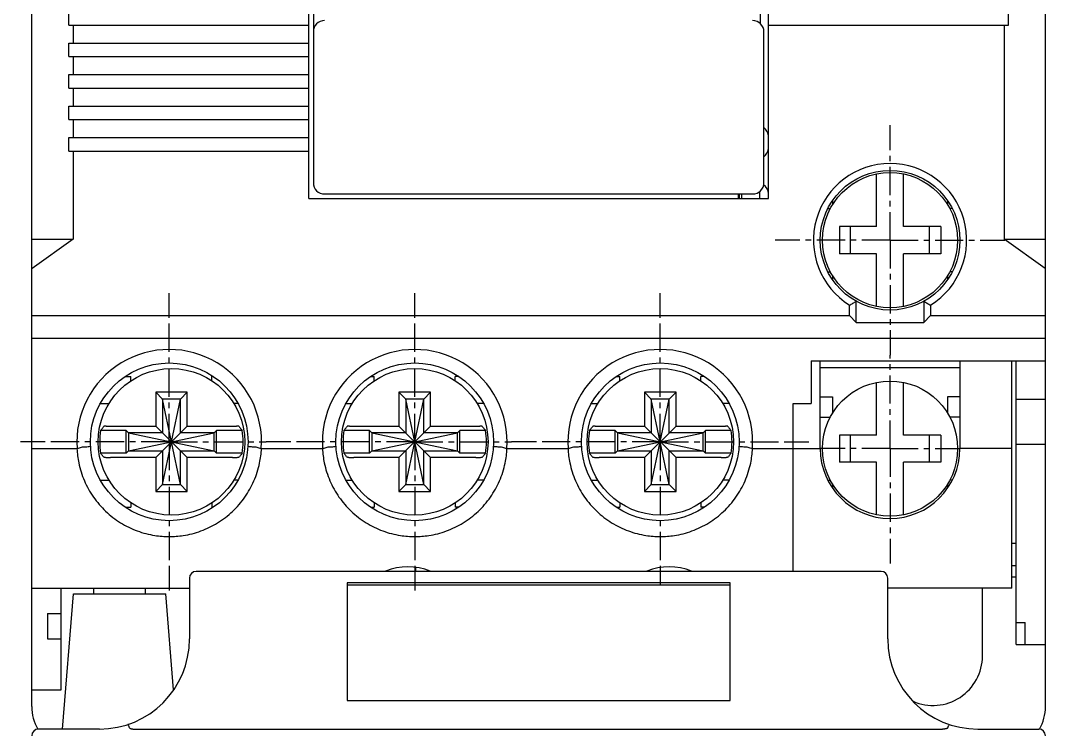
# Model space of a CAD drawing. Header units: inches. Extents: x 187 to 137830, y 99 to 66837.
# Drawn here: x 3537.33 to 3582.83, y 27186.97 to 27218.57 of the extents above; entities that cross this region are included whole.
import ezdxf

# ---------------------------------------------------------------- set-up
doc = ezdxf.new("R2010")
doc.units = ezdxf.units.IN
doc.header["$MEASUREMENT"] = 0
doc.linetypes.add('CENTER', pattern=[2, 1.25, -0.25, 0.25, -0.25])
doc.layers.add('DEFAULT_1', color=7, linetype='CENTER')

msp = doc.modelspace()

# ---------------------------------------------------------------- linework, layer by layer
at = {"color": 7, "linetype": 'Continuous'}
for p, q in [((3537.832, 27188.12), (3537.832, 27257.62)), ((3582.832, 27188.12), (3582.832, 27257.62)), ((3550.132, 27210.67), (3550.132, 27234.57)), ((3570.532, 27210.67), (3570.532, 27234.57)), ((3550.332, 27233.87), (3550.332, 27211.37)), ((3539.47, 27218.37), (3539.47, 27218.97)), ((3570.182, 27218.426), (3570.182, 27218.87)), ((3581.193, 27218.37), (3581.193, 27218.97)), ((3539.47, 27218.37), (3550.132, 27218.37)), ((3539.67, 27218.37), (3539.67, 27217.57)), ((3570.532, 27218.37), (3581.193, 27218.37)), ((3580.993, 27218.37), (3580.993, 27208.86)), ((3570.332, 27211.37), (3570.332, 27218.07)), ((3539.47, 27216.97), (3539.47, 27217.57)), ((3539.47, 27217.57), (3550.132, 27217.57)), ((3539.47, 27216.97), (3550.132, 27216.97)), ((3539.67, 27216.97), (3539.67, 27216.17)), ((3539.47, 27215.57), (3539.47, 27216.17)), ((3539.47, 27216.17), (3550.132, 27216.17)), ((3539.47, 27215.57), (3550.132, 27215.57)), ((3539.67, 27215.57), (3539.67, 27214.77)), ((3539.47, 27214.17), (3539.47, 27214.77)), ((3539.47, 27214.77), (3550.132, 27214.77)), ((3539.47, 27214.17), (3550.132, 27214.17)), ((3539.67, 27214.17), (3539.67, 27213.37)), ((3539.47, 27212.77), (3539.47, 27213.37)), ((3539.47, 27213.37), (3550.132, 27213.37)), ((3539.47, 27212.77), (3550.132, 27212.77)), ((3539.67, 27212.77), (3539.67, 27208.86)), ((3575.332, 27209.42), (3575.332, 27211.759)), ((3576.532, 27209.42), (3576.532, 27211.759)), ((3550.832, 27210.87), (3569.832, 27210.87)), ((3569.182, 27210.87), (3569.182, 27210.67)), ((3569.232, 27210.87), (3569.232, 27210.67)), ((3569.332, 27210.87), (3569.332, 27210.67)), ((3570.132, 27210.981), (3570.132, 27210.67)), ((3550.132, 27210.67), (3570.532, 27210.67)), ((3573.382, 27210.571), (3573.382, 27210.385)), ((3578.482, 27210.572), (3578.482, 27210.385)), ((3573.182, 27210.22), (3573.282, 27210.22)), ((3578.681, 27210.22), (3578.581, 27210.22)), ((3573.682, 27209.42), (3573.682, 27208.22)), ((3575.332, 27209.42), (3573.682, 27209.42)), ((3574.182, 27208.22), (3574.182, 27209.42)), ((3578.182, 27209.42), (3576.532, 27209.42)), ((3577.682, 27208.22), (3577.682, 27209.42)), ((3578.182, 27209.42), (3578.182, 27208.22)), ((3537.832, 27208.86), (3539.67, 27208.86)), ((3539.67, 27208.86), (3537.846, 27207.57)), ((3580.993, 27208.86), (3582.832, 27208.86)), ((3582.817, 27207.57), (3580.993, 27208.86)), ((3575.332, 27208.22), (3573.682, 27208.22)), ((3575.332, 27205.88), (3575.332, 27208.22)), ((3576.532, 27205.88), (3576.532, 27208.22)), ((3578.182, 27208.22), (3576.532, 27208.22)), ((3537.832, 27207.57), (3537.846, 27207.57)), ((3573.178, 27207.42), (3573.282, 27207.42)), ((3573.382, 27207.255), (3573.382, 27207.079)), ((3578.482, 27207.255), (3578.482, 27207.078)), ((3578.685, 27207.42), (3578.581, 27207.42)), ((3582.817, 27207.57), (3582.832, 27207.57)), ((3574.132, 27205.47), (3574.132, 27205.936)), ((3574.432, 27205.17), (3574.432, 27206.107)), ((3577.432, 27206.107), (3577.432, 27205.17)), ((3577.732, 27205.936), (3577.732, 27205.47)), ((3537.832, 27205.47), (3574.132, 27205.47)), ((3574.432, 27205.17), (3574.132, 27205.47)), ((3577.732, 27205.47), (3577.432, 27205.17)), ((3577.732, 27205.47), (3582.832, 27205.47)), ((3574.432, 27205.17), (3577.432, 27205.17)), ((3537.832, 27204.47), (3582.832, 27204.47)), ((3572.432, 27203.47), (3572.432, 27201.57)), ((3572.432, 27203.47), (3582.832, 27203.47)), ((3572.832, 27199.57), (3572.832, 27203.47)), ((3572.832, 27203.17), (3579.032, 27203.17)), ((3579.032, 27203.47), (3579.032, 27199.57)), ((3581.332, 27193.37), (3581.332, 27203.47)), ((3581.532, 27190.87), (3581.532, 27203.47)), ((3541.98, 27202.77), (3542.232, 27202.77)), ((3542.232, 27202.57), (3542.232, 27202.77)), ((3545.832, 27202.57), (3545.832, 27202.77)), ((3545.883, 27202.77), (3545.832, 27202.77)), ((3552.88, 27202.77), (3553.032, 27202.77)), ((3553.032, 27202.57), (3553.032, 27202.77)), ((3556.632, 27202.57), (3556.632, 27202.77)), ((3556.783, 27202.77), (3556.632, 27202.77)), ((3563.78, 27202.77), (3563.932, 27202.77)), ((3563.932, 27202.57), (3563.932, 27202.77)), ((3567.532, 27202.57), (3567.532, 27202.77)), ((3567.683, 27202.77), (3567.532, 27202.77)), ((3575.332, 27200.17), (3575.332, 27202.509)), ((3576.532, 27200.17), (3576.532, 27202.509)), ((3543.332, 27202.07), (3543.332, 27200.57)), ((3543.632, 27201.77), (3543.332, 27202.07)), ((3544.732, 27202.07), (3543.332, 27202.07)), ((3543.632, 27201.77), (3543.632, 27200.27)), ((3543.632, 27197.97), (3544.432, 27201.77)), ((3544.432, 27197.97), (3543.632, 27201.77)), ((3544.432, 27201.77), (3543.632, 27201.77)), ((3544.432, 27201.77), (3544.732, 27202.07)), ((3544.432, 27200.27), (3544.432, 27201.77)), ((3544.732, 27200.57), (3544.732, 27202.07)), ((3554.132, 27202.07), (3554.132, 27200.57)), ((3554.432, 27201.77), (3554.132, 27202.07)), ((3555.532, 27202.07), (3554.132, 27202.07)), ((3554.432, 27201.77), (3554.432, 27200.27)), ((3554.432, 27197.97), (3555.232, 27201.77)), ((3555.232, 27197.97), (3554.432, 27201.77)), ((3555.232, 27201.77), (3554.432, 27201.77)), ((3555.232, 27201.77), (3555.532, 27202.07)), ((3555.232, 27200.27), (3555.232, 27201.77)), ((3555.532, 27200.57), (3555.532, 27202.07)), ((3565.032, 27202.07), (3565.032, 27200.57)), ((3566.432, 27202.07), (3565.032, 27202.07)), ((3565.332, 27201.77), (3565.032, 27202.07)), ((3565.332, 27201.77), (3565.332, 27200.27)), ((3565.332, 27197.97), (3566.132, 27201.77)), ((3566.132, 27197.97), (3565.332, 27201.77)), ((3566.132, 27201.77), (3565.332, 27201.77)), ((3566.132, 27201.77), (3566.432, 27202.07)), ((3566.132, 27200.27), (3566.132, 27201.77)), ((3566.432, 27200.57), (3566.432, 27202.07)), ((3572.832, 27201.87), (3573.382, 27201.87)), ((3573.382, 27201.87), (3573.382, 27201.135)), ((3579.032, 27201.87), (3578.482, 27201.87)), ((3578.482, 27201.87), (3578.482, 27201.135)), ((3581.532, 27201.77), (3582.832, 27201.77)), ((3540.886, 27201.57), (3541.27, 27201.57)), ((3546.977, 27201.57), (3546.793, 27201.57)), ((3551.786, 27201.57), (3552.07, 27201.57)), ((3557.877, 27201.57), (3557.593, 27201.57)), ((3562.686, 27201.57), (3562.97, 27201.57)), ((3568.777, 27201.57), (3568.493, 27201.57)), ((3571.632, 27194.12), (3571.632, 27201.57)), ((3571.632, 27201.57), (3572.432, 27201.57)), ((3572.832, 27200.97), (3573.282, 27200.97)), ((3579.032, 27200.97), (3578.581, 27200.97)), ((3542.027, 27200.375), (3540.888, 27200.375)), ((3541.137, 27200.57), (3543.332, 27200.57)), ((3542.027, 27199.365), (3542.027, 27200.375)), ((3542.132, 27200.27), (3542.027, 27200.375)), ((3543.332, 27199.17), (3544.732, 27200.57)), ((3544.732, 27199.17), (3543.332, 27200.57)), ((3544.732, 27200.57), (3546.927, 27200.57)), ((3545.932, 27200.27), (3546.037, 27200.375)), ((3546.037, 27199.365), (3546.037, 27200.375)), ((3547.175, 27200.375), (3546.037, 27200.375)), ((3552.827, 27200.375), (3551.688, 27200.375)), ((3551.937, 27200.57), (3554.132, 27200.57)), ((3552.827, 27199.365), (3552.827, 27200.375)), ((3552.932, 27200.27), (3552.827, 27200.375)), ((3554.132, 27199.17), (3555.532, 27200.57)), ((3555.532, 27199.17), (3554.132, 27200.57)), ((3555.532, 27200.57), (3557.727, 27200.57)), ((3556.732, 27200.27), (3556.837, 27200.375)), ((3556.837, 27199.365), (3556.837, 27200.375)), ((3557.975, 27200.375), (3556.837, 27200.375)), ((3563.727, 27200.375), (3562.588, 27200.375)), ((3562.837, 27200.57), (3565.032, 27200.57)), ((3563.727, 27199.365), (3563.727, 27200.375)), ((3563.832, 27200.27), (3563.727, 27200.375)), ((3565.032, 27199.17), (3566.432, 27200.57)), ((3566.432, 27199.17), (3565.032, 27200.57)), ((3566.432, 27200.57), (3568.627, 27200.57)), ((3567.632, 27200.27), (3567.737, 27200.375)), ((3567.737, 27199.365), (3567.737, 27200.375)), ((3568.875, 27200.375), (3567.737, 27200.375)), ((3542.132, 27200.27), (3542.132, 27199.47)), ((3542.132, 27200.27), (3545.932, 27199.47)), ((3543.632, 27200.27), (3542.132, 27200.27)), ((3542.132, 27199.47), (3545.932, 27200.27)), ((3545.932, 27200.27), (3544.432, 27200.27)), ((3545.932, 27199.47), (3545.932, 27200.27)), ((3552.932, 27200.27), (3552.932, 27199.47)), ((3554.432, 27200.27), (3552.932, 27200.27)), ((3552.932, 27200.27), (3556.732, 27199.47)), ((3552.932, 27199.47), (3556.732, 27200.27)), ((3556.732, 27200.27), (3555.232, 27200.27)), ((3556.732, 27199.47), (3556.732, 27200.27)), ((3563.832, 27200.27), (3563.832, 27199.47)), ((3563.832, 27199.47), (3567.632, 27200.27)), ((3565.332, 27200.27), (3563.832, 27200.27)), ((3563.832, 27200.27), (3567.632, 27199.47)), ((3567.632, 27200.27), (3566.132, 27200.27)), ((3567.632, 27199.47), (3567.632, 27200.27)), ((3575.332, 27200.17), (3573.682, 27200.17)), ((3573.682, 27200.17), (3573.682, 27198.97)), ((3574.182, 27198.97), (3574.182, 27200.17)), ((3578.182, 27200.17), (3576.532, 27200.17)), ((3577.682, 27198.97), (3577.682, 27200.17)), ((3578.182, 27200.17), (3578.182, 27198.97)), ((3537.832, 27199.57), (3539.843, 27199.57)), ((3542.132, 27199.47), (3542.027, 27199.365)), ((3542.132, 27199.47), (3543.632, 27199.47)), ((3543.632, 27199.47), (3543.632, 27197.97)), ((3544.432, 27197.97), (3544.432, 27199.47)), ((3544.432, 27199.47), (3545.932, 27199.47)), ((3545.932, 27199.47), (3546.037, 27199.365)), ((3548.021, 27199.57), (3550.743, 27199.57)), ((3552.932, 27199.47), (3552.827, 27199.365)), ((3552.932, 27199.47), (3554.432, 27199.47)), ((3554.432, 27199.47), (3554.432, 27197.97)), ((3555.232, 27197.97), (3555.232, 27199.47)), ((3555.232, 27199.47), (3556.732, 27199.47)), ((3556.732, 27199.47), (3556.837, 27199.365)), ((3558.921, 27199.57), (3561.643, 27199.57)), ((3563.832, 27199.47), (3563.727, 27199.365)), ((3563.832, 27199.47), (3565.332, 27199.47)), ((3565.332, 27199.47), (3565.332, 27197.97)), ((3566.132, 27197.97), (3566.132, 27199.47)), ((3566.132, 27199.47), (3567.632, 27199.47)), ((3567.632, 27199.47), (3567.737, 27199.365)), ((3569.821, 27199.57), (3572.832, 27199.57)), ((3569.821, 27199.57), (3572.832, 27199.57)), ((3581.332, 27199.57), (3579.032, 27199.57)), ((3581.332, 27199.57), (3579.032, 27199.57)), ((3581.532, 27199.77), (3582.832, 27199.77)), ((3542.027, 27199.365), (3540.888, 27199.365)), ((3543.332, 27199.17), (3541.326, 27199.17)), ((3543.332, 27199.17), (3543.332, 27197.67)), ((3544.732, 27197.67), (3544.732, 27199.17)), ((3546.738, 27199.17), (3544.732, 27199.17)), ((3547.175, 27199.365), (3546.037, 27199.365)), ((3552.827, 27199.365), (3551.688, 27199.365)), ((3554.132, 27199.17), (3552.126, 27199.17)), ((3554.132, 27199.17), (3554.132, 27197.67)), ((3555.532, 27197.67), (3555.532, 27199.17)), ((3557.538, 27199.17), (3555.532, 27199.17)), ((3557.975, 27199.365), (3556.837, 27199.365)), ((3563.727, 27199.365), (3562.588, 27199.365)), ((3565.032, 27199.17), (3563.026, 27199.17)), ((3565.032, 27199.17), (3565.032, 27197.67)), ((3566.432, 27197.67), (3566.432, 27199.17)), ((3568.438, 27199.17), (3566.432, 27199.17)), ((3568.875, 27199.365), (3567.737, 27199.365)), ((3575.332, 27198.97), (3573.682, 27198.97)), ((3575.332, 27196.63), (3575.332, 27198.97)), ((3578.182, 27198.97), (3576.532, 27198.97)), ((3576.532, 27196.63), (3576.532, 27198.97)), ((3540.889, 27198.17), (3541.27, 27198.17)), ((3546.974, 27198.17), (3546.793, 27198.17)), ((3551.789, 27198.17), (3552.07, 27198.17)), ((3557.874, 27198.17), (3557.593, 27198.17)), ((3562.689, 27198.17), (3562.97, 27198.17)), ((3568.774, 27198.17), (3568.493, 27198.17)), ((3573.171, 27198.17), (3573.282, 27198.17)), ((3578.692, 27198.17), (3578.581, 27198.17)), ((3543.632, 27197.97), (3543.332, 27197.67)), ((3543.332, 27197.67), (3544.732, 27197.67)), ((3543.632, 27197.97), (3544.432, 27197.97)), ((3544.432, 27197.97), (3544.732, 27197.67)), ((3554.432, 27197.97), (3554.132, 27197.67)), ((3554.132, 27197.67), (3555.532, 27197.67)), ((3554.432, 27197.97), (3555.232, 27197.97)), ((3555.232, 27197.97), (3555.532, 27197.67)), ((3565.332, 27197.97), (3565.032, 27197.67)), ((3565.032, 27197.67), (3566.432, 27197.67)), ((3565.332, 27197.97), (3566.132, 27197.97)), ((3566.132, 27197.97), (3566.432, 27197.67)), ((3573.382, 27198.005), (3573.382, 27197.844)), ((3578.482, 27198.005), (3578.482, 27197.844)), ((3541.989, 27196.97), (3542.232, 27196.97)), ((3542.232, 27197.17), (3542.232, 27196.97)), ((3545.832, 27197.17), (3545.832, 27196.97)), ((3545.874, 27196.97), (3545.832, 27196.97)), ((3552.889, 27196.97), (3553.032, 27196.97)), ((3553.032, 27197.17), (3553.032, 27196.97)), ((3556.632, 27197.17), (3556.632, 27196.97)), ((3556.774, 27196.97), (3556.632, 27196.97)), ((3563.789, 27196.97), (3563.932, 27196.97)), ((3563.932, 27197.17), (3563.932, 27196.97)), ((3567.532, 27197.17), (3567.532, 27196.97)), ((3567.674, 27196.97), (3567.532, 27196.97)), ((3581.332, 27195.37), (3581.532, 27195.37)), ((3575.532, 27194.12), (3545.132, 27194.12)), ((3554.882, 27194.12), (3554.882, 27194.282)), ((3581.532, 27194.37), (3581.332, 27194.37)), ((3544.832, 27193.82), (3544.832, 27191.12)), ((3551.832, 27193.607), (3551.832, 27188.397)), ((3568.832, 27193.607), (3551.832, 27193.607)), ((3568.832, 27188.397), (3568.832, 27193.607)), ((3575.832, 27191.12), (3575.832, 27193.82)), ((3581.532, 27193.87), (3581.332, 27193.87)), ((3537.832, 27193.37), (3544.832, 27193.37)), ((3539.132, 27188.87), (3539.132, 27193.37)), ((3539.202, 27187.12), (3539.682, 27193.12)), ((3539.682, 27193.12), (3543.782, 27193.12)), ((3540.582, 27193.12), (3540.582, 27193.37)), ((3542.882, 27193.12), (3542.882, 27193.37)), ((3544.122, 27188.862), (3543.782, 27193.12)), ((3568.832, 27193.508), (3551.832, 27193.508)), ((3581.332, 27193.37), (3575.832, 27193.37)), ((3580.032, 27190.37), (3580.032, 27193.37)), ((3538.532, 27192.245), (3538.532, 27191.12)), ((3538.532, 27192.245), (3539.132, 27192.245)), ((3581.532, 27191.849), (3581.932, 27191.849)), ((3581.932, 27190.87), (3581.932, 27191.849)), ((3538.532, 27191.12), (3539.132, 27191.12)), ((3581.532, 27190.87), (3582.832, 27190.87)), ((3537.832, 27188.87), (3539.132, 27188.87)), ((3551.832, 27188.397), (3568.832, 27188.397)), ((3540.832, 27187.12), (3538.132, 27187.12)), ((3542.41, 27187.12), (3578.254, 27187.12)), ((3579.832, 27187.12), (3582.532, 27187.12))]:
    msp.add_line(p, q, dxfattribs=at)
for centre, radius in [((3575.932, 27208.82), 3.1), ((3575.932, 27208.82), 3), ((3543.932, 27199.87), 3.5), ((3544.032, 27199.87), 3.253), ((3554.832, 27199.87), 3.5), ((3554.832, 27199.87), 3.253), ((3565.732, 27199.87), 3.5), ((3565.732, 27199.87), 3.253), ((3575.932, 27199.57), 3)]:
    msp.add_circle(centre, radius, dxfattribs=at)
for centre, radius, start, end in [((3550.832, 27218.07), 0.5, 90, 180), ((3569.832, 27218.07), 0.5, 0, 90), ((3569.582, 27213.17), 1, 17.3215, 41.1071), ((3569.582, 27213.17), 1, 318.8929, 342.6785), ((3575.932, 27208.82), 3.4, 301.9666, 238.0334), ((3550.832, 27211.37), 0.5, 180, 270), ((3569.832, 27211.37), 0.5, 270, 0), ((3570.032, 27210.87), 0.5, 0, 55.4051), ((3543.932, 27199.87), 4.1, 355.8039, 184.1961), ((3554.832, 27199.87), 4.1, 355.8039, 184.1961), ((3565.732, 27199.87), 4.1, 355.8039, 184.1961), ((3544.032, 27199.87), 3.184, 170.8733, 189.1267), ((3544.032, 27199.87), 3.184, 350.8733, 9.1267), ((3554.832, 27199.87), 3.184, 170.8733, 189.1267), ((3554.832, 27199.87), 3.184, 350.8733, 9.1267), ((3565.732, 27199.87), 3.184, 170.8733, 189.1267), ((3565.732, 27199.87), 3.184, 350.8733, 9.1267), ((3575.932, 27199.57), 3.1, 180, 0), ((3545.132, 27193.82), 0.3, 90, 180), ((3554.532, 27191.62), 2.7, 68.4474, 111.5526), ((3566.132, 27191.62), 2.7, 68.4474, 111.5526), ((3575.532, 27193.82), 0.3, 0, 90), ((3540.832, 27191.12), 4, 270, 0), ((3579.832, 27191.12), 4, 180, 270), ((3577.832, 27190.37), 2.2, 246.4596, 0), ((3539.832, 27188.12), 2, 180, 210), ((3580.832, 27188.12), 2, 330, 0), ((3538.132, 27186.82), 0.3, 90, 180), ((3582.532, 27186.82), 0.3, 0, 90)]:
    msp.add_arc(centre, radius, start, end, dxfattribs=at)
for points, start_tangent, end_tangent in [([(3574.132, 27205.936), (3574.284, 27206.021), (3574.432, 27206.107)], (0.87449, 0.485044), (0.861375, 0.507969)), ([(3577.432, 27206.107), (3577.579, 27206.021), (3577.732, 27205.936)], (0.861375, -0.507969), (0.87449, -0.485044)), ([(3540.888, 27200.375), (3540.935, 27200.436), (3540.983, 27200.497), (3541.031, 27200.556)], (0.60071, 0.799467), (0.637322, 0.770597)), ([(3541.137, 27200.57), (3541.106, 27200.569), (3541.078, 27200.567), (3541.055, 27200.564), (3541.039, 27200.56), (3541.031, 27200.556)], (-1, 0), (-0.637322, -0.770597)), ([(3547.032, 27200.556), (3547.024, 27200.56), (3547.008, 27200.564), (3546.985, 27200.567), (3546.957, 27200.569), (3546.927, 27200.57)], (-0.637322, 0.770597), (-1, 0)), ([(3547.032, 27200.556), (3547.08, 27200.497), (3547.128, 27200.436), (3547.175, 27200.375)], (0.637322, -0.770597), (0.60071, -0.799467)), ([(3551.688, 27200.375), (3551.735, 27200.436), (3551.783, 27200.497), (3551.831, 27200.556)], (0.60071, 0.799467), (0.637322, 0.770597)), ([(3551.937, 27200.57), (3551.906, 27200.569), (3551.878, 27200.567), (3551.855, 27200.564), (3551.839, 27200.56), (3551.831, 27200.556)], (-1, 0), (-0.637322, -0.770597)), ([(3557.832, 27200.556), (3557.824, 27200.56), (3557.808, 27200.564), (3557.785, 27200.567), (3557.757, 27200.569), (3557.727, 27200.57)], (-0.637322, 0.770597), (-1, 0)), ([(3557.832, 27200.556), (3557.88, 27200.497), (3557.928, 27200.436), (3557.975, 27200.375)], (0.637322, -0.770597), (0.60071, -0.799467)), ([(3562.588, 27200.375), (3562.635, 27200.436), (3562.683, 27200.497), (3562.731, 27200.556)], (0.60071, 0.799467), (0.637322, 0.770597)), ([(3562.837, 27200.57), (3562.806, 27200.569), (3562.778, 27200.567), (3562.755, 27200.564), (3562.739, 27200.56), (3562.731, 27200.556)], (-1, 0), (-0.637322, -0.770597)), ([(3568.732, 27200.556), (3568.724, 27200.56), (3568.708, 27200.564), (3568.685, 27200.567), (3568.657, 27200.569), (3568.627, 27200.57)], (-0.637322, 0.770597), (-1, 0)), ([(3568.732, 27200.556), (3568.78, 27200.497), (3568.828, 27200.436), (3568.875, 27200.375)], (0.637322, -0.770597), (0.60071, -0.799467)), ([(3539.836, 27199.57), (3539.917, 27198.933), (3540.166, 27198.143), (3540.569, 27197.42), (3541.112, 27196.789), (3541.773, 27196.28), (3542.515, 27195.918), (3543.296, 27195.715), (3543.932, 27195.665)], (0.046693, -0.998909), (1, 0.000216)), ([(3540.438, 27199.659), (3540.226, 27199.636), (3540.027, 27199.618), (3539.843, 27199.57)], (-0.99411, -0.108378), (-0.996472, -0.083922)), ([(3543.932, 27195.665), (3544.556, 27195.713), (3545.338, 27195.914), (3546.082, 27196.275), (3546.745, 27196.784), (3547.29, 27197.414), (3547.694, 27198.136), (3547.945, 27198.927), (3548.027, 27199.57)], (1, -0.00015), (0.046679, 0.99891)), ([(3548.021, 27199.57), (3547.836, 27199.618), (3547.637, 27199.637), (3547.425, 27199.659)], (-0.996473, 0.08392), (-0.99411, 0.108375)), ([(3550.736, 27199.57), (3550.817, 27198.933), (3551.066, 27198.143), (3551.469, 27197.42), (3552.012, 27196.789), (3552.673, 27196.28), (3553.415, 27195.918), (3554.196, 27195.715), (3554.832, 27195.665)], (0.046693, -0.998909), (1, 0.000216)), ([(3551.338, 27199.659), (3551.126, 27199.636), (3550.927, 27199.618), (3550.743, 27199.57)], (-0.99411, -0.108378), (-0.996472, -0.083922)), ([(3554.832, 27195.665), (3555.456, 27195.713), (3556.238, 27195.914), (3556.982, 27196.275), (3557.645, 27196.784), (3558.19, 27197.414), (3558.594, 27198.136), (3558.845, 27198.927), (3558.927, 27199.57)], (1, -0.00015), (0.046679, 0.99891)), ([(3558.921, 27199.57), (3558.736, 27199.618), (3558.537, 27199.637), (3558.325, 27199.659)], (-0.996473, 0.08392), (-0.99411, 0.108375)), ([(3561.636, 27199.57), (3561.717, 27198.933), (3561.966, 27198.143), (3562.369, 27197.42), (3562.912, 27196.789), (3563.573, 27196.28), (3564.315, 27195.918), (3565.096, 27195.715), (3565.732, 27195.665)], (0.046693, -0.998909), (1, 0.000216)), ([(3562.238, 27199.659), (3562.026, 27199.636), (3561.827, 27199.618), (3561.643, 27199.57)], (-0.99411, -0.108378), (-0.996472, -0.083922)), ([(3565.732, 27195.665), (3566.356, 27195.713), (3567.138, 27195.914), (3567.882, 27196.275), (3568.545, 27196.784), (3569.09, 27197.414), (3569.494, 27198.136), (3569.745, 27198.927), (3569.827, 27199.57)], (1, -0.00015), (0.046679, 0.99891)), ([(3569.821, 27199.57), (3569.636, 27199.618), (3569.437, 27199.637), (3569.225, 27199.659)], (-0.996473, 0.08392), (-0.99411, 0.108375)), ([(3541.009, 27199.211), (3540.968, 27199.261), (3540.928, 27199.313), (3540.888, 27199.365)], (-0.631723, 0.775194), (-0.60071, 0.799467)), ([(3541.009, 27199.211), (3541.026, 27199.2), (3541.062, 27199.19), (3541.113, 27199.182), (3541.177, 27199.175), (3541.25, 27199.171), (3541.326, 27199.17)], (0.631723, -0.775194), (1, 0)), ([(3546.738, 27199.17), (3546.813, 27199.171), (3546.886, 27199.175), (3546.95, 27199.182), (3547.001, 27199.19), (3547.037, 27199.2), (3547.055, 27199.211)], (1, 0), (0.631723, 0.775194)), ([(3547.175, 27199.365), (3547.135, 27199.313), (3547.095, 27199.261), (3547.055, 27199.211)], (-0.60071, -0.799467), (-0.631723, -0.775194)), ([(3551.809, 27199.211), (3551.768, 27199.261), (3551.728, 27199.313), (3551.688, 27199.365)], (-0.631723, 0.775194), (-0.60071, 0.799467)), ([(3551.809, 27199.211), (3551.826, 27199.2), (3551.862, 27199.19), (3551.913, 27199.182), (3551.977, 27199.175), (3552.05, 27199.171), (3552.126, 27199.17)], (0.631723, -0.775194), (1, 0)), ([(3557.538, 27199.17), (3557.613, 27199.171), (3557.686, 27199.175), (3557.75, 27199.182), (3557.801, 27199.19), (3557.837, 27199.2), (3557.855, 27199.211)], (1, 0), (0.631723, 0.775194)), ([(3557.975, 27199.365), (3557.935, 27199.313), (3557.895, 27199.261), (3557.855, 27199.211)], (-0.60071, -0.799467), (-0.631723, -0.775194)), ([(3562.709, 27199.211), (3562.668, 27199.261), (3562.628, 27199.313), (3562.588, 27199.365)], (-0.631723, 0.775194), (-0.60071, 0.799467)), ([(3562.709, 27199.211), (3562.726, 27199.2), (3562.762, 27199.19), (3562.813, 27199.182), (3562.877, 27199.175), (3562.95, 27199.171), (3563.026, 27199.17)], (0.631723, -0.775194), (1, 0)), ([(3568.438, 27199.17), (3568.513, 27199.171), (3568.586, 27199.175), (3568.65, 27199.182), (3568.701, 27199.19), (3568.737, 27199.2), (3568.755, 27199.211)], (1, 0), (0.631723, 0.775194)), ([(3568.875, 27199.365), (3568.835, 27199.313), (3568.795, 27199.261), (3568.755, 27199.211)], (-0.60071, -0.799467), (-0.631723, -0.775194)), ([(3542.168, 27187.182), (3542.136, 27187.26), (3542.111, 27187.31), (3542.096, 27187.325)], (-0.360234, 0.932862), (-0.948757, -0.316006)), ([(3542.168, 27187.182), (3542.184, 27187.161), (3542.211, 27187.146), (3542.244, 27187.135), (3542.28, 27187.128), (3542.32, 27187.124), (3542.363, 27187.121), (3542.41, 27187.12)], (0.360234, -0.932862), (1, 0)), ([(3578.495, 27187.182), (3578.479, 27187.161), (3578.452, 27187.146), (3578.419, 27187.135), (3578.383, 27187.128), (3578.344, 27187.124), (3578.3, 27187.121), (3578.254, 27187.12)], (-0.360253, -0.932855), (-1, 0)), ([(3578.495, 27187.182), (3578.527, 27187.26), (3578.553, 27187.31), (3578.568, 27187.325)], (0.360253, 0.932855), (0.948758, -0.316005))]:
    msp.add_spline(points, degree=3, dxfattribs=dict(at, start_tangent=start_tangent, end_tangent=end_tangent))
at = {"layer": 'DEFAULT_1', "color": 7, "linetype": 'CENTER'}
for p, q in [((3575.932, 27208.82), (3575.932, 27213.92)), ((3575.932, 27208.82), (3570.832, 27208.82)), ((3575.932, 27208.82), (3581.032, 27208.82)), ((3575.932, 27208.82), (3575.932, 27203.72)), ((3543.932, 27205.37), (3543.932, 27206.47)), ((3554.832, 27205.37), (3554.832, 27206.47)), ((3565.732, 27205.37), (3565.732, 27206.47)), ((3543.932, 27199.87), (3543.932, 27205.37)), ((3554.832, 27199.87), (3554.832, 27205.37)), ((3565.732, 27199.87), (3565.732, 27205.37)), ((3575.932, 27199.57), (3575.932, 27203.72)), ((3538.432, 27199.87), (3537.332, 27199.87)), ((3543.932, 27199.87), (3538.432, 27199.87)), ((3543.932, 27199.87), (3548.232, 27199.87)), ((3543.932, 27199.87), (3543.932, 27194.37)), ((3549.332, 27199.87), (3548.232, 27199.87)), ((3554.832, 27199.87), (3549.332, 27199.87)), ((3554.832, 27199.87), (3559.132, 27199.87)), ((3554.832, 27199.87), (3554.832, 27194.37)), ((3560.232, 27199.87), (3559.132, 27199.87)), ((3565.732, 27199.87), (3560.232, 27199.87)), ((3565.732, 27199.87), (3571.232, 27199.87)), ((3565.732, 27199.87), (3565.732, 27194.37)), ((3571.232, 27199.87), (3572.332, 27199.87)), ((3575.932, 27199.57), (3572.832, 27199.57)), ((3575.932, 27199.57), (3579.032, 27199.57)), ((3575.932, 27199.57), (3575.932, 27194.47)), ((3543.932, 27194.37), (3543.932, 27193.27)), ((3554.832, 27194.37), (3554.832, 27193.27)), ((3565.732, 27194.37), (3565.732, 27193.52))]:
    msp.add_line(p, q, dxfattribs=at)

doc.saveas('drawing.dxf')
